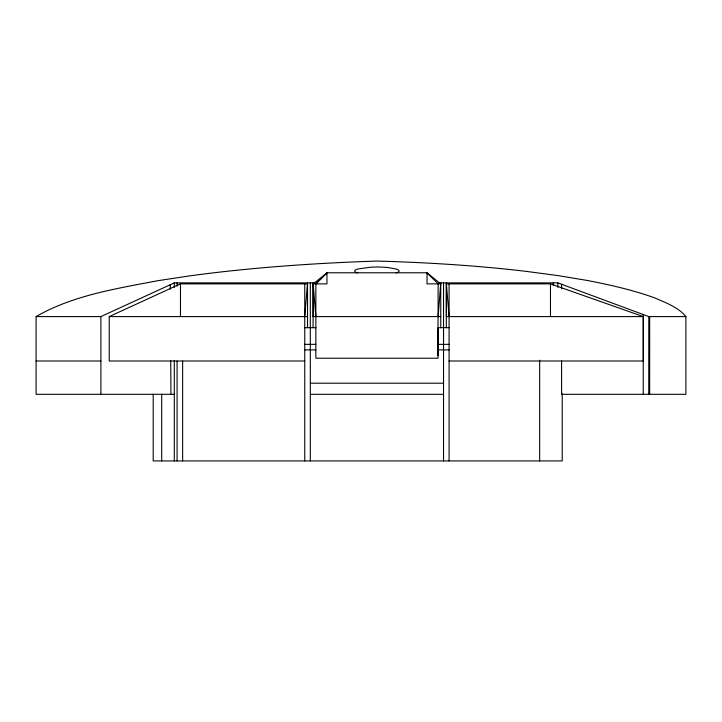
<?xml version="1.0" encoding="UTF-8"?>
<svg xmlns="http://www.w3.org/2000/svg" width="722" height="722" viewBox="0 0 722 722"><rect width="100%" height="100%" fill="white"/><g stroke="black" fill="none" stroke-linecap="round" stroke-linejoin="round"><path stroke-width="1.08" d="M174.3 460.925L174.3 360.54M648.735 394.311L648.807 316.588L557.871 282.889L438.904 282.889M449.084 327.689L437.983 327.689L437.983 358.22L315.857 358.22L315.857 283.881L326.958 272.772L427.036 272.772L438.137 283.881L437.983 355.45M438.137 316.588L440.682 283.881L427.036 272.772L427.036 283.881L440.682 283.881M304.756 316.588L307.446 283.881L180.473 283.881L109.23 316.588L109.23 361L304.756 361M315.857 283.881L327.111 272.772L313.158 283.881L313.158 316.588M174.309 394.311L36.1 394.311L36.1 316.588C72.985 295.28 116.134 288.737 157.396 280.768L189.02 275.975A431.368 75.828 0 0 1 376.911 261.066A364.384 64.059 0 0 1 525.436 271.273L557.601 275.542L586.968 280.407C609.991 284.856 632.932 290 655.007 298.005C665.937 302.87 678.057 307.076 685.9 316.588L685.9 394.311L561.599 394.311L561.599 361M36.1 316.588L100.899 316.588L174.3 282.889L314.927 282.889M446.395 316.588L446.395 283.881L550.48 283.881L643.302 316.588L643.302 361L449.084 361M109.23 316.588L307.527 316.588M313.077 316.588L440.754 316.588M446.313 316.588L643.302 316.588M648.807 316.588L685.9 316.588M304.756 327.689L315.857 327.689M304.756 344.349L315.857 344.349M437.983 344.349L449.084 344.349M304.756 349.899L315.857 349.899M437.983 349.899L449.084 349.899M36.1 361L100.899 361M310.307 383.202L443.534 383.202M310.307 394.311L443.534 394.311M427.036 272.772L428.597 274.36M446.395 283.881L449.084 316.588M315.857 316.588L313.158 283.881L326.958 283.881L326.958 272.772M170.221 284.757L170.257 289.233M170.735 360.774L170.961 394.311M649.674 316.588L649.674 394.311M643.23 314.612L643.23 394.311M562.221 393.752L562.221 460.925L153.19 460.925L153.19 394.311M561.599 284.278L561.599 288.728M557.871 282.889L557.871 287.365M553.223 282.889L553.223 285.127M550.48 283.881L550.48 316.588M539.659 360.161L539.659 460.925M449.084 283.881L449.084 460.925M446.313 282.889L446.313 327.689M443.534 282.889L443.534 460.925M440.754 282.889L440.754 327.689M313.077 282.889L313.077 327.689M310.307 282.889L310.307 460.925M307.527 282.889L307.527 327.689M304.756 283.881L304.756 460.925M182.63 361.108L182.63 460.925M180.473 283.881L180.473 316.588M177.08 282.889L177.08 286.237M177.08 361.108L177.08 460.925M174.3 282.889L174.3 287.392M161.701 394.311L161.701 460.925M100.899 316.588L100.899 394.311M396.143 272.97A22.851 4.016 0 0 0 396.143 269.008L388.021 267.555A21.904 3.854 0 0 0 371.171 267.158L357.688 269.008A22.851 4.016 0 0 0 357.688 272.97"/></g></svg>
